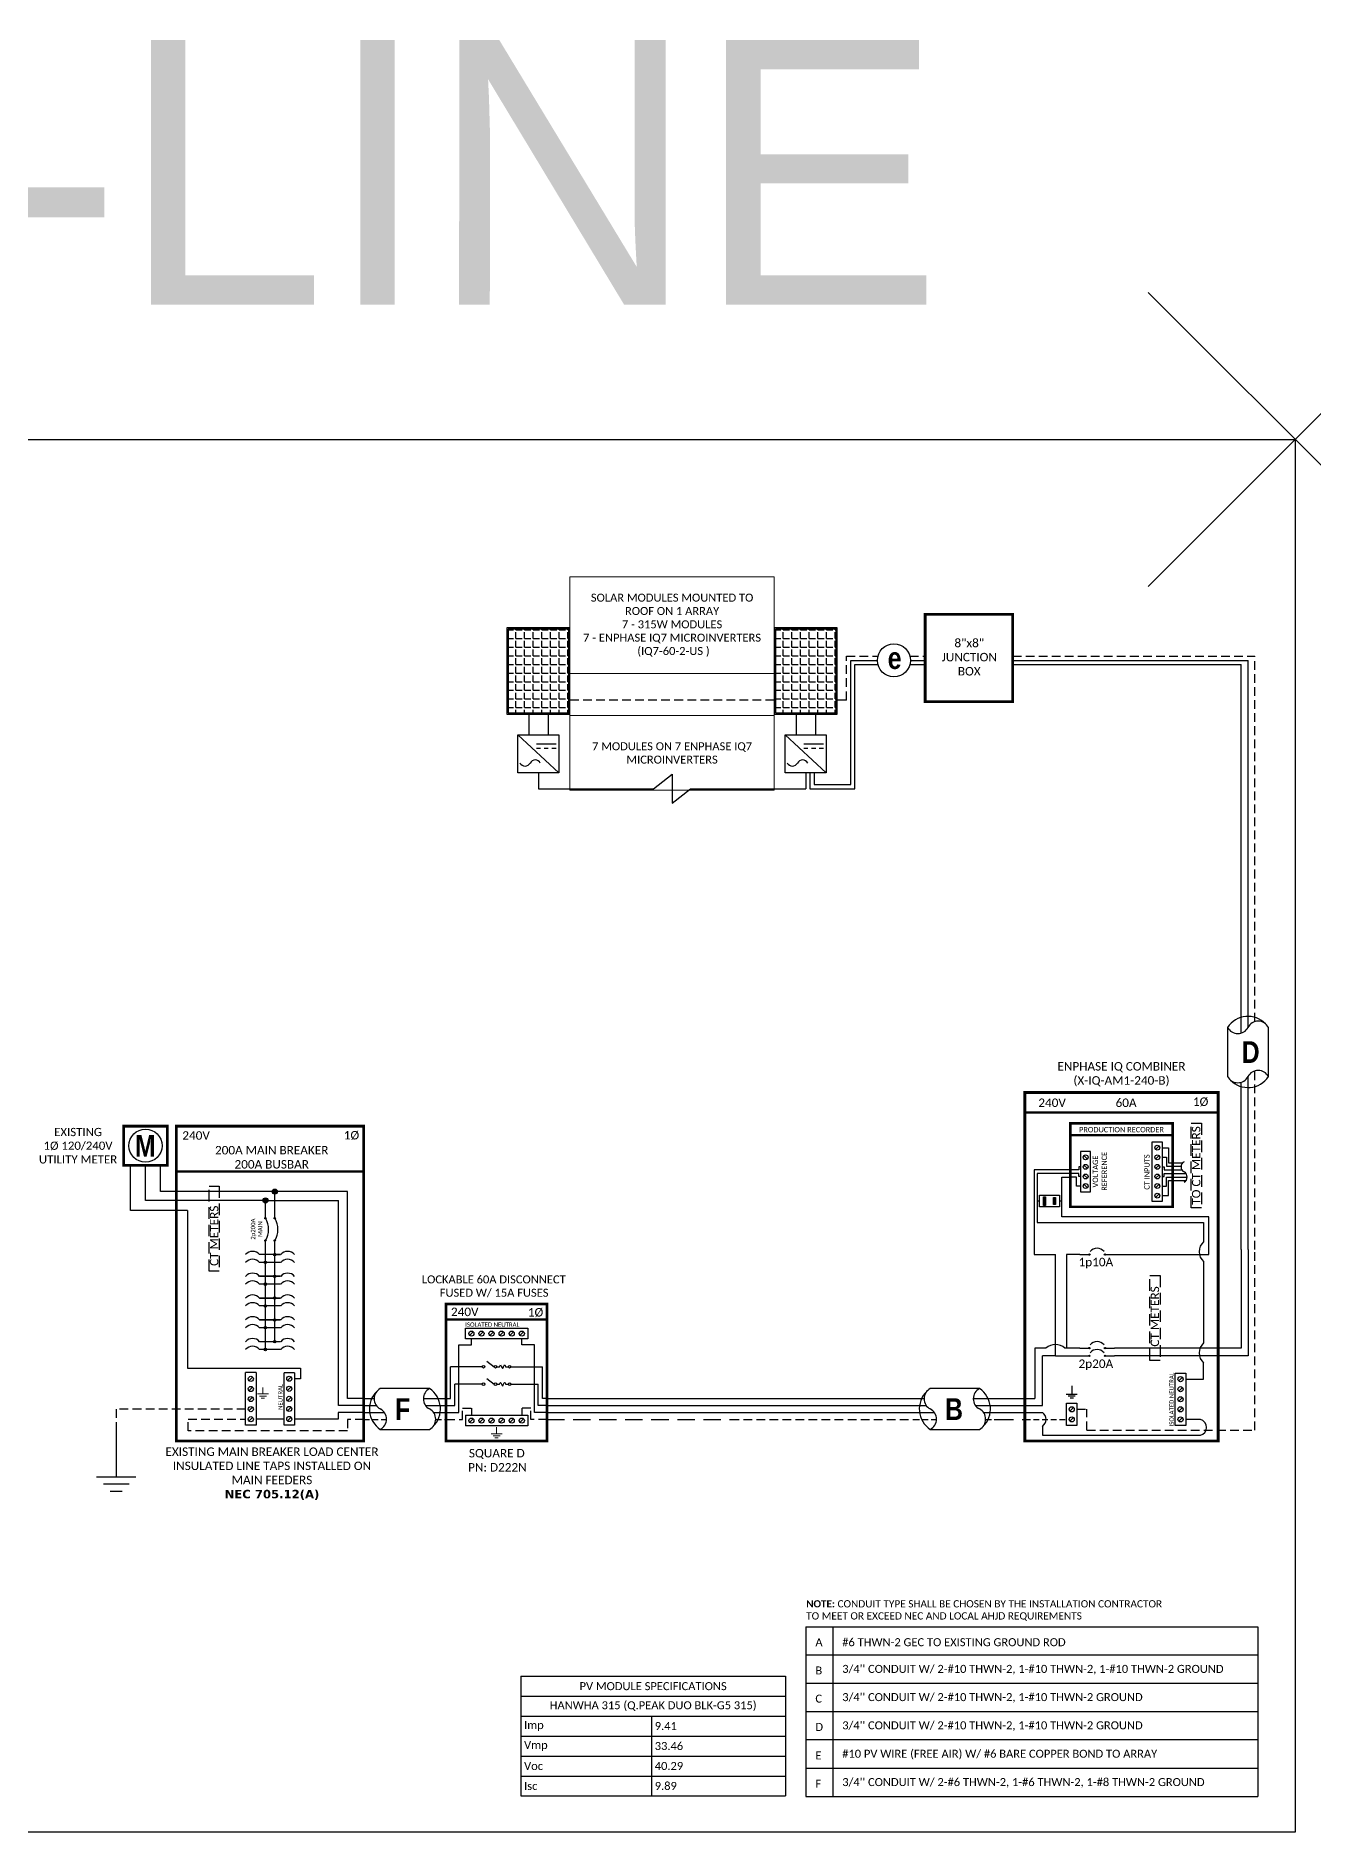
# Model space of a CAD drawing. Header units: feet. Extents: x -13431 to 10768, y 10829 to 29871.
# Drawn here: x 6408 to 6960, y 16895 to 17670 of the extents above; entities that cross this region are included whole.
import ezdxf

# ---------------------------------------------------------------- set-up
doc = ezdxf.new("R2010")
doc.units = ezdxf.units.FT
doc.header["$MEASUREMENT"] = 0
doc.linetypes.add('DASHED', pattern=[0.75, 0.5, -0.25])
doc.linetypes.add('HIDDEN', pattern=[0.375, 0.25, -0.125])
for name, color, linetype in [('E - MODULE', 7, 'Continuous'), ('ONE LINE BLOCKS', 7, 'Continuous'), ('TABLES', 7, 'Continuous'), ('TEXT', 7, 'Continuous'), ('Z - TITLEBLOCK TXT', 7, 'Continuous')]:
    doc.layers.add(name, color=color, linetype=linetype)
doc.layers.add('LOCKED (NO PRINT)', color=7, linetype='Continuous', plot=False)
doc.styles.add('ONE LINE TXT', font='techb___.ttf')
doc.styles.get("Standard").update_dxf_attribs({"font": 'CALIBRI.TTF'})
doc.styles.add('TITLE BBLOCK TEXT', font='ARIALUNI.TTF')

# ---------------------------------------------------------------- blocks, each defined once
blk = doc.blocks.new('*U249')
at = {"color": 7}
for p, q in [((-35.53, 9), (-31.05, 9)), ((-9.81, 9), (0, 9))]:
    blk.add_line(p, q, dxfattribs=at)
at = {"color": 7, "linetype": 'Continuous'}
for p, q in [((-7.14, 13.31), (-28.39, 13.31)), ((-28.39, -4.31), (-7.14, -4.31))]:
    blk.add_line(p, q, dxfattribs=at)
at = {"color": 10}
for p, q in [((-35.53, 6), (-30.11, 6)), ((-8.87, 6), (0, 6))]:
    blk.add_line(p, q, dxfattribs=at)
at = {"color": 253}
for p, q in [((-35.53, 3), (-26.66, 3)), ((-5.41, 3), (0, 3))]:
    blk.add_line(p, q, dxfattribs=at)
at = {"color": 92, "linetype": 'HIDDEN', "ltscale": 10}
for p, q in [((-4.48, 0), (0, 0)), ((-35.53, 0), (-25.72, 0))]:
    blk.add_line(p, q, dxfattribs=at)
at = {"color": 7, "linetype": 'Continuous'}
for centre, start, end in [((-22.54, 4.5), 133.97324, 236.42648), ((-12.99, 4.5), 313.97324, 56.42648)]:
    blk.add_arc(centre, 10.58, start, end, dxfattribs=at)
at = {"linetype": 'Continuous'}
for centre, start, end in [((-26.08, 8.91), 117.66392, 242.33608), ((-4.83, 8.91), 117.66392, 242.33608), ((-30.7, 0.09), 297.66392, 62.33608), ((-9.45, 0.09), 297.66392, 62.33608)]:
    blk.add_arc(centre, 4.98, start, end, dxfattribs=at)
blk = doc.blocks.new('*U251')
at = {"lineweight": 50}
blk.add_line((-43.61, 43.06), (0, 43.06), dxfattribs=at)
at = {"color": 1, "linetype": 'Continuous'}
for p, q in [((-35.27, 34.78), (-35.27, 39.32)), ((-35.27, 39.32), (-8.32, 39.32)), ((-8.32, 39.32), (-8.32, 34.78)), ((-8.32, 34.78), (-35.27, 34.78)), ((-26.07, 25.18), (-22.81, 22.74)), ((-26.07, 17.65), (-22.81, 15.2)), ((-21.73, 22.73), (-20.49, 22.73)), ((-17.94, 22.73), (-16.7, 22.73)), ((-21.73, 15.2), (-20.49, 15.2)), ((-17.94, 15.2), (-16.7, 15.2)), ((-35.27, 1.76), (-8.32, 1.76)), ((-35.27, 1.76), (-35.27, -2.78)), ((-8.32, 1.76), (-8.32, -2.78)), ((-8.32, -2.78), (-35.27, -2.78))]:
    blk.add_line(p, q, dxfattribs=at)
at = {"color": 253, "linetype": 'Continuous'}
for p, q in [((-38.16, 3), (-38.16, 32.17)), ((-38.16, 32.17), (-32.67, 32.17)), ((-32.67, 32.17), (-32.67, 34.78)), ((-10.92, 32.17), (-10.92, 34.78)), ((-5.43, 32.17), (-10.92, 32.17)), ((-5.43, 3), (-5.43, 32.17)), ((-43.61, 3), (-38.16, 3)), ((0, 3), (-5.43, 3))]:
    blk.add_line(p, q, dxfattribs=at)
at = {"color": 4, "linetype": 'Continuous'}
for p, q in [((-31.89, 37.83), (-33.46, 36.26)), ((-27.53, 37.83), (-29.11, 36.26)), ((-23.18, 37.83), (-24.76, 36.26)), ((-18.83, 37.83), (-20.41, 36.26)), ((-14.48, 37.83), (-16.06, 36.26)), ((-10.13, 37.83), (-11.7, 36.26)), ((-31.89, 0.28), (-33.46, -1.3)), ((-27.53, 0.28), (-29.11, -1.3)), ((-23.18, 0.28), (-24.76, -1.3)), ((-18.83, 0.28), (-20.41, -1.3)), ((-14.48, 0.28), (-16.06, -1.3)), ((-10.13, 0.28), (-11.7, -1.3))]:
    blk.add_line(p, q, dxfattribs=at)
at = {"color": 7, "linetype": 'Continuous'}
for p, q in [((-27.97, 22.73), (-41.66, 22.73)), ((-41.66, 9), (-41.66, 22.73)), ((-15.62, 22.73), (-1.93, 22.73)), ((-1.93, 9), (-1.93, 22.73))]:
    blk.add_line(p, q, dxfattribs=at)
at = {"color": 7}
for p, q in [((-43.61, 9), (-41.66, 9)), ((0, 9), (-1.93, 9))]:
    blk.add_line(p, q, dxfattribs=at)
at = {"color": 10, "linetype": 'Continuous'}
for p, q in [((-27.97, 15.2), (-39.8, 15.2)), ((-39.8, 6), (-39.8, 15.2)), ((-15.62, 15.2), (-3.79, 15.19)), ((-3.79, 6), (-3.79, 15.2)), ((-43.61, 6), (-39.8, 6)), ((0, 6), (-3.79, 6))]:
    blk.add_line(p, q, dxfattribs=at)
at = {"color": 92, "linetype": 'HIDDEN', "ltscale": 15}
for p, q in [((-43.61, 0), (-36.58, 0)), ((-36.58, 0), (-36.58, 4.9)), ((-36.58, 4.9), (-32.67, 4.9)), ((-32.67, 4.9), (-32.67, 1.76)), ((-7.01, 4.9), (-10.92, 4.9)), ((-10.92, 4.9), (-10.92, 1.76)), ((-7.01, 0), (-7.01, 4.9)), ((0, 0), (-7.01, 0))]:
    blk.add_line(p, q, dxfattribs=at)
at = {"lineweight": 50, "const_width": 1.19}
blk.add_lwpolyline([(-43.61, -9.34), (-43.61, 49.84), (0, 49.84), (0, -9.34)], close=True, dxfattribs=at)
at = {"color": 92, "linetype": 'Continuous', "lineweight": 5, "ltscale": 0.05, "flags": 128}
for points in [[(-24.14, -6.17), (-19.45, -6.17)], [(-20.27, -7.03), (-23.32, -7.03)], [(-21.8, -3.32), (-21.8, -6.17)], [(-21.08, -7.9), (-22.51, -7.9)]]:
    blk.add_lwpolyline(points, dxfattribs=at)
at = {"color": 4, "linetype": 'Continuous'}
for centre in [(-32.67, 37.05), (-28.32, 37.05), (-23.97, 37.05), (-19.62, 37.05), (-15.27, 37.05), (-10.92, 37.05), (-32.67, -0.51), (-28.32, -0.51), (-23.97, -0.51), (-19.62, -0.51), (-15.27, -0.51), (-10.92, -0.51)]:
    blk.add_circle(centre, 1.11, dxfattribs=at)
at = {"color": 1, "linetype": 'Continuous'}
for centre in [(-27.43, 22.73), (-22.27, 22.73), (-16.16, 22.73), (-27.43, 15.2), (-22.27, 15.2), (-16.16, 15.19)]:
    blk.add_circle(centre, 0.541, dxfattribs=at)
for points in [[(-20.49, 22.73), (-20.12, 23.49), (-19.22, 21.97), (-18.39, 23.49), (-17.94, 22.73)], [(-20.49, 15.2), (-20.12, 15.96), (-19.22, 14.43), (-18.39, 15.96), (-17.94, 15.2)]]:
    blk.add_spline(points, degree=3, dxfattribs=at)
at = {"color": 7}
blk.add_blockref('*U249', (-43.61, 0), dxfattribs=at)
at = {"color": 4, "linetype": 'Continuous'}
blk.add_text('ISOLATED NEUTRAL', height=1.8743, dxfattribs=at).set_placement((-35.32, 39.97))
at = {"color": 1}
for s, width, gutter_width, heights, insert, char_height, attachment_point in [('\\A1;\\pi4.81443;LOCKABLE 60A DISCONNECT \\P\\pi12.54963;FUSED W/ 15A FUSES', 71.8931, 92.23, [18.56], (-58.88, 62.16), 3.4544, 1), ('240V', 0.1481, 0.75, [0], (-35.55, 46.4), 3.658, 5), ('1Ø', 0.1481, 0.75, [0], (-4.98, 46.1), 3.658, 5), ('\\A1;\\pi5.59874,t23.88673;SQUARE D\\P\\pi5.24142,t23.52941;PN: D222N', 35.0816, 28.88, [13.54], (-39.35, -12.75), 3.6576, 1)]:
    blk.add_mtext_dynamic_manual_height_columns(s, width=width, gutter_width=gutter_width, heights=heights, dxfattribs=dict(at, insert=insert, char_height=char_height, attachment_point=attachment_point))
blk = doc.blocks.new('lineTapPanel')
at = {"linetype": 'Continuous'}
h = blk.add_hatch(color=254, dxfattribs=at)
h.dxf.hatch_style = 1
edge = h.paths.add_edge_path()
edge.add_arc((-42.47, 94.51), 1.11, 0, 360)
h = blk.add_hatch(color=254, dxfattribs=at)
h.dxf.hatch_style = 1
edge = h.paths.add_edge_path()
edge.add_arc((-38.44, 98.34), 1.11, 0, 360)
h = blk.add_hatch(color=1, dxfattribs=at)
h.dxf.hatch_style = 1
edge = h.paths.add_edge_path()
edge.add_arc((-42.47, 86.8), 0.291, 0, 360)
h = blk.add_hatch(color=1, dxfattribs=at)
h.dxf.hatch_style = 1
edge = h.paths.add_edge_path()
edge.add_arc((-38.44, 86.8), 0.291, 0, 360)
h = blk.add_hatch(color=1, dxfattribs=at)
h.dxf.hatch_style = 1
edge = h.paths.add_edge_path()
edge.add_arc((-42.47, 77.16), 0.291, 0, 360)
h = blk.add_hatch(color=1, dxfattribs=at)
h.dxf.hatch_style = 1
edge = h.paths.add_edge_path()
edge.add_arc((-38.44, 71.16), 0.528, 0, 360)
h = blk.add_hatch(color=1, dxfattribs=at)
h.dxf.hatch_style = 1
edge = h.paths.add_edge_path()
edge.add_arc((-38.44, 77.16), 0.291, 0, 360)
h = blk.add_hatch(color=1, dxfattribs=at)
h.dxf.hatch_style = 1
edge = h.paths.add_edge_path()
edge.add_arc((-42.47, 67.78), 0.528, 0, 360)
h = blk.add_hatch(color=1, dxfattribs=at)
h.dxf.hatch_style = 1
edge = h.paths.add_edge_path()
edge.add_arc((-38.44, 61.76), 0.528, 0, 360)
h = blk.add_hatch(color=1, dxfattribs=at)
h.dxf.hatch_style = 1
edge = h.paths.add_edge_path()
edge.add_arc((-42.47, 58.38), 0.528, 0, 360)
h = blk.add_hatch(color=1, dxfattribs=at)
h.dxf.hatch_style = 1
edge = h.paths.add_edge_path()
edge.add_arc((-42.47, 48.98), 0.528, 0, 360)
h = blk.add_hatch(color=1, dxfattribs=at)
h.dxf.hatch_style = 1
edge = h.paths.add_edge_path()
edge.add_arc((-38.44, 52.36), 0.528, 0, 360)
h = blk.add_hatch(color=1, dxfattribs=at)
h.dxf.hatch_style = 1
edge = h.paths.add_edge_path()
edge.add_arc((-42.47, 39.58), 0.528, 0, 360)
h = blk.add_hatch(color=1, dxfattribs=at)
h.dxf.hatch_style = 1
edge = h.paths.add_edge_path()
edge.add_arc((-38.44, 42.95), 0.528, 0, 360)
h = blk.add_hatch(color=1, dxfattribs=at)
h.dxf.hatch_style = 1
edge = h.paths.add_edge_path()
edge.add_arc((-38.44, 33.55), 0.528, 0, 360)
h = blk.add_hatch(color=1, dxfattribs=at)
h.dxf.hatch_style = 1
edge = h.paths.add_edge_path()
edge.add_arc((-42.47, 30.17), 0.528, 0, 360)
at = {"color": 253, "linetype": 'Continuous'}
for p, q in [((-100.73, 90.2), (-100.73, 109.7)), ((-76.04, 90.2), (-100.73, 90.2)), ((-76.04, 90.2), (-76.04, 22.16)), ((-76.04, 22.16), (-27.25, 22.16)), ((-27.25, 17.57), (-29.89, 17.57)), ((-27.25, 22.16), (-27.25, 17.57)), ((-11.01, 0.16), (-29.89, 0.16)), ((0, 3), (-11.01, 3)), ((-11.01, 3), (-11.01, 0.16))]:
    blk.add_line(p, q, dxfattribs=at)
at = {"color": 10, "linetype": 'Continuous'}
for p, q in [((-94.24, 94.51), (-94.24, 109.7)), ((-43.58, 94.51), (-94.24, 94.51)), ((-42.47, 87.09), (-42.47, 93.4)), ((-41.36, 94.51), (-10.98, 94.51)), ((-10.98, 6), (-10.98, 94.51)), ((-42.47, 30.17), (-42.47, 76.87)), ((-35.88, 67.78), (-45.04, 67.78)), ((-35.88, 58.38), (-45.04, 58.38)), ((-35.88, 48.98), (-45.04, 48.98)), ((-35.88, 39.58), (-45.04, 39.58)), ((-35.88, 30.17), (-45.04, 30.17)), ((0, 6), (-10.98, 6))]:
    blk.add_line(p, q, dxfattribs=at)
at = {"color": 7, "linetype": 'Continuous'}
for p, q in [((-87.75, 98.34), (-87.75, 109.7)), ((-39.56, 98.34), (-87.75, 98.34)), ((-38.44, 87.09), (-38.44, 97.23)), ((-6.96, 9), (-6.96, 98.34)), ((-35.88, 71.16), (-45.04, 71.16)), ((-38.44, 61.76), (-38.44, 76.87)), ((-38.44, 71.16), (-35.88, 71.16)), ((-45.04, 61.76), (-35.88, 61.76)), ((-35.88, 61.76), (-45.04, 61.76)), ((-38.44, 52.36), (-38.44, 61.76)), ((-45.04, 52.36), (-35.88, 52.36)), ((-35.88, 52.36), (-45.04, 52.36)), ((-38.44, 42.95), (-38.44, 52.36)), ((-45.04, 42.95), (-35.88, 42.95)), ((-35.88, 42.95), (-45.04, 42.95)), ((-38.44, 33.55), (-38.44, 42.95)), ((-35.88, 33.55), (-45.04, 33.55))]:
    blk.add_line(p, q, dxfattribs=at)
at = {"lineweight": 50}
blk.add_line((-80.92, 106.95), (0, 106.95), dxfattribs=at)
at = {"color": 7}
for p, q in [((-6.96, 98.34), (-37.33, 98.34)), ((0, 9), (-6.96, 9))]:
    blk.add_line(p, q, dxfattribs=at)
at = {"color": 1, "linetype": 'Continuous'}
for p, q in [((-51.03, -2.51), (-51.03, 20.23)), ((-46.49, 20.23), (-51.03, 20.23)), ((-46.49, 20.23), (-46.49, -2.51)), ((-34.43, -2.43), (-34.43, 20.16)), ((-29.89, 20.16), (-34.43, 20.16)), ((-29.89, 20.16), (-29.89, -2.43)), ((-46.49, -2.51), (-51.03, -2.51)), ((-29.89, -2.43), (-34.43, -2.43))]:
    blk.add_line(p, q, dxfattribs=at)
at = {"color": 4, "linetype": 'Continuous'}
for p, q in [((-47.97, 18.28), (-49.55, 16.71)), ((-31.37, 18.35), (-32.94, 16.78)), ((-47.97, 13.93), (-49.55, 12.36)), ((-47.97, 9.58), (-49.55, 8.01)), ((-31.37, 14), (-32.94, 12.43)), ((-31.37, 9.65), (-32.94, 8.08)), ((-47.97, 5.23), (-49.55, 3.66)), ((-47.97, 0.88), (-49.55, -0.69)), ((-31.37, 5.3), (-32.94, 3.73)), ((-31.37, 0.95), (-32.94, -0.62))]:
    blk.add_line(p, q, dxfattribs=at)
at = {"color": 92, "linetype": 'HIDDEN', "ltscale": 15}
for p, q in [((-51.03, 4.44), (-106.89, 4.44)), ((-106.89, 4.44), (-106.89, -4.87)), ((-75.84, -4.96), (-75.84, 0.09)), ((-75.84, 0.09), (-51.03, 0.09)), ((0, 0), (-6.96, 0)), ((-6.96, -4.96), (-75.84, -4.96)), ((-6.96, 0), (-6.96, -4.96))]:
    blk.add_line(p, q, dxfattribs=at)
at = {"color": 92, "linetype": 'Continuous', "ltscale": 15}
blk.add_line((-34.43, 0.09), (-46.49, 0.09), dxfattribs=at)
at = {"color": 92, "ltscale": 15}
blk.add_line((-106.89, -4.87), (-106.89, -24.84), dxfattribs=at)
at = {"lineweight": 50, "const_width": 1.19}
for points in [[(-103.67, 109.7), (-103.67, 126.59), (-84.82, 126.59), (-84.82, 109.7)], [(-80.92, -9.3), (-80.92, 126.59), (0, 126.59), (0, -9.3)]]:
    blk.add_lwpolyline(points, close=True, dxfattribs=at)
at = {"color": 92, "linetype": 'Continuous', "lineweight": 5, "ltscale": 0.05, "flags": 128}
for points in [[(-45.88, 10.97), (-41.2, 10.97)], [(-42.01, 10.1), (-45.07, 10.1)], [(-42.82, 9.23), (-44.25, 9.23)], [(-43.54, 13.81), (-43.54, 10.97)]]:
    blk.add_lwpolyline(points, dxfattribs=at)
at = {"color": 92, "linetype": 'Continuous', "ltscale": 4, "flags": 128}
for points in [[(-115.37, -24.84), (-98.41, -24.84)], [(-101.35, -27.98), (-112.43, -27.98)], [(-104.29, -31.12), (-109.49, -31.12)]]:
    blk.add_lwpolyline(points, dxfattribs=at)
at = {"linetype": 'Continuous'}
blk.add_circle((-94.24, 118.15), 7.15, dxfattribs=at)
at = {"color": 7, "linetype": 'Continuous'}
for centre in [(-42.47, 94.51), (-38.44, 98.34), (-38.44, 98.34)]:
    blk.add_circle(centre, 1.11, dxfattribs=at)
at = {"color": 1, "linetype": 'Continuous'}
for centre, radius in [((-42.47, 86.8), 0.291), ((-38.44, 86.8), 0.291), ((-42.47, 77.16), 0.291), ((-38.44, 71.16), 0.528), ((-38.44, 77.16), 0.291), ((-42.47, 67.78), 0.528), ((-38.44, 61.76), 0.528), ((-42.47, 58.38), 0.528), ((-42.47, 48.98), 0.528), ((-38.44, 52.36), 0.528), ((-42.47, 39.58), 0.528), ((-38.44, 42.95), 0.528), ((-38.44, 33.55), 0.528), ((-42.47, 30.17), 0.528)]:
    blk.add_circle(centre, radius, dxfattribs=at)
at = {"color": 4, "linetype": 'Continuous'}
for centre in [(-48.76, 17.49), (-32.16, 17.57), (-48.76, 13.14), (-48.76, 8.79), (-32.16, 13.21), (-32.16, 8.86), (-48.76, 4.44), (-48.76, 0.09), (-32.16, 4.51), (-32.16, 0.16)]:
    blk.add_circle(centre, 1.11, dxfattribs=at)
at = {"color": 1, "linetype": 'Continuous'}
for centre, radius, start, end in [((-50.14, 81.98), 9.06, 327.87082, 32.12918), ((-46.11, 81.98), 9.06, 327.87082, 32.12918), ((-48.03, 68.62), 3.93, 40.3392, 139.6608), ((-32.88, 68.62), 3.93, 40.3392, 139.6608), ((-48.03, 65.24), 3.93, 40.3392, 139.6608), ((-48.03, 59.21), 3.93, 40.3392, 139.6608), ((-32.88, 65.24), 3.93, 40.3392, 139.6608), ((-32.88, 59.21), 3.93, 40.3392, 139.6608), ((-48.03, 55.84), 3.93, 40.3392, 139.6608), ((-32.88, 55.84), 3.93, 40.3392, 139.6608), ((-48.03, 49.81), 3.93, 40.3392, 139.6608), ((-48.03, 46.43), 3.93, 40.3392, 139.6608), ((-32.88, 49.81), 3.93, 40.3392, 139.6608), ((-32.88, 46.43), 3.93, 40.3392, 139.6608), ((-48.03, 40.41), 3.93, 40.3392, 139.6608), ((-48.03, 37.03), 3.93, 40.3392, 139.6608), ((-32.88, 40.41), 3.93, 40.3392, 139.6608), ((-32.88, 37.03), 3.93, 40.3392, 139.6608), ((-48.03, 31.01), 3.93, 40.3392, 139.6608), ((-48.03, 27.63), 3.93, 40.3392, 139.6608), ((-32.88, 31.01), 3.93, 40.3392, 139.6608), ((-32.88, 27.63), 3.93, 40.3392, 139.6608)]:
    blk.add_arc(centre, radius, start, end, dxfattribs=at)
at = {"color": 253, "linetype": 'Continuous', "style": 'ONE LINE TXT'}
blk.add_text('M', height=9.38, dxfattribs=at).set_placement((-98.8, 113.43))
at = {"color": 4, "linetype": 'Continuous'}
blk.add_text('NEUTRAL', height=1.874, rotation=90, dxfattribs=at).set_placement((-35.08, 4.08))
at = {"color": 1, "attachment_point": 5}
for s, width, gutter_width, heights, insert, char_height in [('EXISTING\\P1Ø 120/240V UTILITY METER', 37.8067, 7.17, [0], (-123.35, 118.13), 3.5433), ('240V', 0.1481, 0.75, [0], (-72.39, 122.54), 3.658), ('1Ø', 0.1481, 0.75, [0], (-5.31, 122.54), 3.658), ('200A MAIN BREAKER\\P200A BUSBAR', 72.4998, 0.75, [0], (-39.75, 113.14), 3.6576), ('EXISTING MAIN BREAKER LOAD CENTER INSULATED LINE TAPS INSTALLED ON MAIN FEEDERS\\P{\\fVerdana|b1|i0|c0|p34;NEC 705.12(A)}', 98.9176, 7.17, [106.42], (-39.63, -23.42), 3.6576)]:
    blk.add_mtext_dynamic_manual_height_columns(s, width=width, gutter_width=gutter_width, heights=heights, dxfattribs=dict(at, insert=insert, char_height=char_height))
at = {"color": 4, "linetype": 'Continuous', "insert": (-46.25, 82.15), "char_height": 1.874, "attachment_point": 5, "rotation": 90}
blk.add_mtext_dynamic_manual_height_columns('2p200A\\PMAIN', width=0.1481, gutter_width=0.75, heights=[0], dxfattribs=at)
blk = doc.blocks.new('*U253')
at = {"color": 7}
blk.add_blockref('lineTapPanel', (0, 0), dxfattribs=at)
blk = doc.blocks.new('*U246')
at = {"color": 7}
blk.add_line((-79.14, 9), (0, 9), dxfattribs=at)
at = {"color": 10}
blk.add_line((-79.14, 6), (0, 6), dxfattribs=at)
at = {"color": 253}
blk.add_line((-79.14, 3), (0, 3), dxfattribs=at)
at = {"color": 92, "linetype": 'HIDDEN', "ltscale": 15}
blk.add_line((-79.14, 0), (0, 0), dxfattribs=at)
blk = doc.blocks.new('*T256')
at = {"color": 0, "lineweight": -2, "transparency": 16777216}
for p, q in [((0, 0), (114.19, 0)), ((0, 0), (0, -51.69)), ((114.19, 0), (114.19, -51.69)), ((0, -8.62), (114.19, -8.62)), ((0, -17.23), (114.19, -17.23)), ((56.41, -17.23), (56.41, -51.69)), ((0, -25.85), (114.19, -25.85)), ((0, -34.46), (114.19, -34.46)), ((0, -43.08), (114.19, -43.08)), ((0, -51.69), (114.19, -51.69))]:
    blk.add_line(p, q, dxfattribs=at)
at = {"color": 0, "linetype": 'Continuous', "transparency": 16777216, "char_height": 3.4544}
for s, insert, width, attachment_point in [('{\\fCalibri|b0|i0|c0;PV MODULE SPECIFICATIONS', (57.09, -4.31), 111.433, 5), ('{\\fCalibri|b0|i0|c0;HANWHA 315 (Q.PEAK DUO BLK-G5 315)', (57.09, -12.92), 111.433, 5), ('{\\fCalibri|b0|i0|c0;Imp', (1.38, -21.54), 53.6551, 4), ('{\\fCalibri|b0|i0|c0;9.41', (57.78, -21.54), 55.0254, 4), ('{\\fCalibri|b0|i0|c0;Vmp', (1.38, -30.15), 53.6551, 4), ('{\\fCalibri|b0|i0|c0;33.46', (57.78, -30.15), 55.0254, 4), ('{\\fCalibri|b0|i0|c0;Voc', (1.38, -38.77), 53.6551, 4), ('{\\fCalibri|b0|i0|c0;40.29', (57.78, -38.77), 55.0254, 4), ('{\\fCalibri|b0|i0|c0;Isc', (1.38, -47.39), 53.6551, 4), ('{\\fCalibri|b0|i0|c0;9.89', (57.78, -47.39), 55.0254, 4)]:
    blk.add_mtext(s, dxfattribs=dict(at, insert=insert, width=width, attachment_point=attachment_point))
blk = doc.blocks.new('*T257')
at = {"linetype": 'ByBlock', "lineweight": -2, "transparency": 16777216}
for p, q in [((0, 0), (195.1, 0)), ((0, 0), (0, -73.14)), ((11.58, 0), (11.58, -73.14)), ((195.1, 0), (195.1, -73.14)), ((0, -12.11), (195.1, -12.11)), ((0, -24.28), (195.1, -24.28)), ((0, -36.46), (195.1, -36.46)), ((0, -48.64), (195.1, -48.64)), ((0, -60.96), (195.1, -60.96)), ((0, -73.14), (195.1, -73.14))]:
    blk.add_line(p, q, dxfattribs=at)
at = {"color": 0, "linetype": 'Continuous', "transparency": 16777216, "char_height": 3.4544, "attachment_point": 7}
for s, insert, width in [('{\\fCalibri|b0|i0|c0;A', (4.06, -8.36), 3.4544), ('{\\fCalibri|b0|i0|c0;#6 THWN-2 GEC TO EXISTING GROUND ROD', (15.65, -8.36), 175.3856), ('{\\fCalibri|b0|i0|c0;B', (4.06, -20.53), 3.4544), ("{\\fCalibri|b0|i0|c0;3/4'' CONDUIT W/ 2-#10 THWN-2, 1-#10 THWN-2, 1-#10 THWN-2 GROUND", (15.65, -20.53), 175.3856), ('{\\fCalibri|b0|i0|c0;C', (4.06, -32.71), 3.4544), ("{\\fCalibri|b0|i0|c0;3/4'' CONDUIT W/ 2-#10 THWN-2, 1-#10 THWN-2 GROUND", (15.65, -32.71), 175.3856), ('{\\fCalibri|b0|i0|c0;D', (4.06, -44.89), 3.4544), ("{\\fCalibri|b0|i0|c0;3/4'' CONDUIT W/ 2-#10 THWN-2, 1-#10 THWN-2 GROUND", (15.65, -44.89), 175.3856), ('{\\fCalibri|b0|i0|c0;E', (4.06, -57.21), 3.4544), ('{\\fCalibri|b0|i0|c0;#10 PV WIRE (FREE AIR) W/ #6 BARE COPPER BOND TO ARRAY', (15.65, -57.21), 175.3856), ('{\\fCalibri|b0|i0|c0;F', (4.06, -69.39), 3.4544), ("{\\fCalibri|b0|i0|c0;3/4'' CONDUIT W/ 2-#6 THWN-2, 1-#6 THWN-2, 1-#8 THWN-2 GROUND", (15.65, -69.39), 175.3856)]:
    blk.add_mtext(s, dxfattribs=dict(at, insert=insert, width=width))
blk = doc.blocks.new('*U248')
at = {"color": 7}
blk.add_line((-79.14, 9), (0, 9), dxfattribs=at)
at = {"color": 10}
blk.add_line((-79.14, 6), (0, 6), dxfattribs=at)
at = {"color": 253}
blk.add_line((-79.14, 3), (0, 3), dxfattribs=at)
at = {"color": 92, "linetype": 'DASHED', "ltscale": 15}
blk.add_line((-79.14, 0), (0, 0), dxfattribs=at)
blk = doc.blocks.new('*T258')
at = {"layer": 'Defpoints', "color": 8, "linetype": 'ByBlock', "lineweight": 0, "transparency": 16777216}
for p, q in [((0, 0), (88.16, 0)), ((0, 0), (0, -92.16)), ((88.16, 0), (88.16, -92.16)), ((0, -41.77), (88.16, -41.77)), ((0, -59.94), (88.16, -59.94)), ((0, -92.16), (88.16, -92.16))]:
    blk.add_line(p, q, dxfattribs=at)
at = {"color": 0, "linetype": 'Continuous', "transparency": 16777216, "char_height": 3.4544, "width": 80.0359, "attachment_point": 5}
for s, insert in [('{\\fCalibri|b0|i0|c0;SOLAR MODULES MOUNTED TO ROOF ON 1 ARRAY^J7 - 315W MODULES^J7 - ENPHASE IQ7 MICROINVERTERS^J (IQ7-60-2-US )', (44.08, -20.89)), ('{\\fCalibri|b0|i0|c0;', (44.08, -50.86)), ('{\\fCalibri|b0|i0|c0;7 MODULES ON 7 ENPHASE IQ7 MICROINVERTERS', (44.08, -76.05))]:
    blk.add_mtext(s, dxfattribs=dict(at, insert=insert))
blk = doc.blocks.new('8x8box')
at = {"lineweight": 50, "const_width": 1.19}
blk.add_lwpolyline([(37.78, 0), (0, 0), (0, 37.78), (37.78, 37.78)], close=True, dxfattribs=at)
at = {"color": 1, "insert": (19.03, 19.26), "char_height": 3.6576, "attachment_point": 5}
blk.add_mtext_dynamic_manual_height_columns('8"x8"  JUNCTION BOX ', width=0.4767, gutter_width=7.17, heights=[0], dxfattribs=at)

msp = doc.modelspace()

# ---------------------------------------------------------------- hatches: boundary and pattern name
at = {"linetype": 'Continuous'}
h = msp.add_hatch(dxfattribs=at)
h.set_pattern_fill('ANGLE', color=256, scale=13.54666)
h.set_pattern_definition([(0, (6675.2457, 5395.6335), (0, 3.7253315), [2.709332, -1.0159995]), (90, (6675.2457, 5395.6335), (-3.7253315, 2e-16), [2.709332, -1.0159995])])
h.paths.add_polyline_path([(6612.23, 17413.93), (6612.23, 17377.75), (6638.47, 17377.75), (6638.47, 17413.93)])
h = msp.add_hatch(dxfattribs=at)
h.set_pattern_fill('ANGLE', color=256, scale=13.54666)
h.set_pattern_definition([(0, (6790.6655, 5395.6335), (0, 3.7253315), [2.709332, -1.0159995]), (90, (6790.6655, 5395.6335), (-3.7253315, 2e-16), [2.709332, -1.0159995])])
h.paths.add_polyline_path([(6727.65, 17413.93), (6727.65, 17377.75), (6753.89, 17377.75), (6753.89, 17413.93)])
h = msp.add_hatch(color=1)
h.dxf.hatch_style = 1
h.paths.add_polyline_path([(6847.75, 17168.57), (6848.52, 17168.57), (6848.52, 17165.49), (6847.75, 17165.49)])
h.paths.add_polyline_path([(6843.47, 17168.89), (6844.24, 17168.89), (6844.24, 17165.16), (6843.47, 17165.16)])
at = {"layer": 'ONE LINE BLOCKS', "linetype": 'Continuous'}
h = msp.add_hatch(color=1, dxfattribs=at)
h.dxf.hatch_style = 1
edge = h.paths.add_edge_path()
edge.add_arc((6863.23, 17143.88), 0.291, 0, 360)
h = msp.add_hatch(color=1, dxfattribs=at)
h.dxf.hatch_style = 1
edge = h.paths.add_edge_path()
edge.add_arc((6869.91, 17143.88), 0.291, 0, 360)
h = msp.add_hatch(color=1, dxfattribs=at)
h.dxf.hatch_style = 1
edge = h.paths.add_edge_path()
edge.add_arc((6863.23, 17103.58), 0.291, 0, 360)
h = msp.add_hatch(color=1, dxfattribs=at)
h.dxf.hatch_style = 1
edge = h.paths.add_edge_path()
edge.add_arc((6869.91, 17103.58), 0.291, 0, 360)
h = msp.add_hatch(color=1, dxfattribs=at)
h.dxf.hatch_style = 1
edge = h.paths.add_edge_path()
edge.add_arc((6863.23, 17100.2), 0.291, 0, 360)
h = msp.add_hatch(color=1, dxfattribs=at)
h.dxf.hatch_style = 1
edge = h.paths.add_edge_path()
edge.add_arc((6869.91, 17100.2), 0.291, 0, 360)

# ---------------------------------------------------------------- linework, layer by layer
at = {"color": 92, "linetype": 'HIDDEN', "ltscale": 15}
for p, q in [((6758.37, 17383.29), (6758.37, 17402.23)), ((6758.37, 17402.23), (6771.94, 17402.23)), ((6785.75, 17402.23), (6792.33, 17402.23)), ((6830.12, 17402.23), (6934.7, 17402.23)), ((6934.7, 17244.44), (6934.7, 17402.23)), ((6758.37, 17383.29), (6754.4, 17383.29)), ((6934.7, 17146.13), (6934.7, 17223.2))]:
    msp.add_line(p, q, dxfattribs=at)
at = {"color": 10, "linetype": 'Continuous'}
for p, q in [((6760.17, 17346.82), (6760.17, 17400.42)), ((6760.17, 17400.42), (6771.7, 17400.42)), ((6785.98, 17400.42), (6792.33, 17400.42)), ((6830.12, 17400.42), (6931.7, 17400.42)), ((6744.38, 17346.82), (6760.17, 17346.82)), ((6848.54, 17129.32), (6848.54, 17143.88)), ((6931.7, 17146.13), (6931.7, 17100.2)), ((6848.54, 17114.76), (6848.54, 17129.32)), ((6848.54, 17100.2), (6848.54, 17114.76)), ((6848.54, 17100.2), (6842.98, 17100.2)), ((6842.98, 17078.76), (6842.98, 17100.2)), ((6848.54, 17100.2), (6859.03, 17100.2)), ((6931.7, 17100.2), (6874.1, 17100.2))]:
    msp.add_line(p, q, dxfattribs=at)
at = {"linetype": 'Continuous'}
for p, q in [((6761.98, 17345.02), (6761.98, 17398.62)), ((6761.98, 17398.62), (6771.94, 17398.62)), ((6785.75, 17398.62), (6792.33, 17398.62)), ((6830.12, 17398.62), (6928.7, 17398.62)), ((6621.2, 17377.24), (6621.2, 17368.23)), ((6629.51, 17377.24), (6629.51, 17368.23)), ((6736.62, 17377.24), (6736.62, 17368.23)), ((6744.93, 17377.24), (6744.93, 17368.23)), ((6616.53, 17368.23), (6634.18, 17368.23)), ((6616.53, 17368.23), (6634.18, 17351.84)), ((6616.53, 17351.84), (6616.53, 17368.23)), ((6634.18, 17368.23), (6634.18, 17351.84)), ((6731.95, 17368.23), (6749.6, 17368.23)), ((6731.95, 17351.84), (6731.95, 17368.23)), ((6731.95, 17368.23), (6749.6, 17351.84)), ((6749.6, 17368.23), (6749.6, 17351.84)), ((6634.18, 17351.84), (6616.53, 17351.84)), ((6749.6, 17351.84), (6731.95, 17351.84)), ((6742.58, 17345.02), (6761.98, 17345.02))]:
    msp.add_line(p, q, dxfattribs=at)
at = {"color": 7}
for p, q in [((6928.7, 17239.52), (6928.7, 17398.62)), ((6928.7, 17146.13), (6928.7, 17218.27)), ((6822.91, 17081.76), (6835.33, 17081.76)), ((6835.33, 17081.76), (6839.69, 17081.76))]:
    msp.add_line(p, q, dxfattribs=at)
at = {"color": 10}
for p, q in [((6931.7, 17241.98), (6931.7, 17400.42)), ((6931.7, 17146.13), (6931.7, 17220.74)), ((6822.91, 17078.76), (6835.33, 17078.76)), ((6835.33, 17078.76), (6842.98, 17078.76))]:
    msp.add_line(p, q, dxfattribs=at)
at = {"color": 7, "linetype": 'Continuous'}
for p, q in [((6632.95, 17364.24), (6624.56, 17364.24)), ((6626.31, 17362.42), (6624.56, 17362.42)), ((6629.63, 17362.42), (6627.88, 17362.42)), ((6632.95, 17362.42), (6631.2, 17362.42)), ((6748.37, 17364.24), (6739.98, 17364.24)), ((6741.73, 17362.42), (6739.98, 17362.42)), ((6745.05, 17362.42), (6743.3, 17362.42)), ((6748.37, 17362.42), (6746.62, 17362.42)), ((6675.11, 17345.02), (6683.06, 17351.28)), ((6683.06, 17351.28), (6683.06, 17338.75)), ((6683.06, 17338.75), (6691.02, 17345.02)), ((6922.88, 17241.98), (6922.88, 17220.74)), ((6940.51, 17220.74), (6940.51, 17241.98)), ((6851.31, 17167.03), (6851.31, 17177.38)), ((6851.31, 17167.03), (6850.25, 17167.03)), ((6851.31, 17160.23), (6851.31, 17167.03)), ((6914.84, 17160.23), (6851.31, 17160.23)), ((6914.84, 17143.88), (6914.84, 17160.23)), ((6853.38, 17143.88), (6853.38, 17118.14)), ((6859.03, 17143.88), (6853.38, 17143.88)), ((6874.1, 17143.88), (6914.84, 17143.88)), ((6928.7, 17146.13), (6928.7, 17103.58)), ((6853.38, 17118.14), (6853.38, 17103.58)), ((6844.42, 17103.58), (6839.69, 17103.58)), ((6839.69, 17103.58), (6839.69, 17081.76)), ((6859.03, 17103.58), (6852.66, 17103.58)), ((6928.7, 17103.58), (6874.1, 17103.58))]:
    msp.add_line(p, q, dxfattribs=at)
at = {"color": 253, "linetype": 'Continuous'}
for p, q in [((6841.74, 17167.03), (6840.68, 17167.03)), ((6912.55, 17140.88), (6912.55, 17105.75))]:
    msp.add_line(p, q, dxfattribs=at)
at = {"color": 253}
for p, q in [((6822.91, 17075.76), (6835.33, 17075.76)), ((6835.33, 17075.76), (6842.98, 17075.76)), ((6911.16, 17072.76), (6904.84, 17072.76)), ((6842.98, 17069.76), (6842.98, 17065.9)), ((6842.98, 17065.9), (6911.16, 17065.9))]:
    msp.add_line(p, q, dxfattribs=at)
at = {"color": 92, "linetype": 'DASHED', "ltscale": 15}
msp.add_line((6822.91, 17072.76), (6835.33, 17072.76), dxfattribs=at)
at = {"color": 92, "linetype": 'HIDDEN', "ltscale": 10}
msp.add_line((6835.33, 17072.76), (6853.33, 17072.76), dxfattribs=at)
at = {"linetype": 'Continuous', "flags": 128}
for points in [[(6611.73, 17414.44), (6611.73, 17377.24), (6638.98, 17377.24), (6638.98, 17414.44), (6611.73, 17414.44)], [(6727.15, 17414.44), (6727.15, 17377.24), (6754.4, 17377.24), (6754.4, 17414.44), (6727.15, 17414.44)], [(6625.35, 17351.84), (6625.35, 17345.02)], [(6625.35, 17345.02), (6675.11, 17345.02)], [(6691.02, 17345.02), (6740.77, 17345.02)], [(6740.77, 17351.84), (6740.77, 17345.02)], [(6742.58, 17351.84), (6742.58, 17345.02)], [(6894.7, 17190.05), (6897.38, 17190.05), (6897.38, 17183.57), (6903.53, 17183.57)], [(6894.7, 17185.91), (6896.44, 17185.91), (6896.44, 17182.02), (6902.8, 17182.02)], [(6894.7, 17181.77), (6895.49, 17181.77), (6895.49, 17180.48), (6903.16, 17180.48)], [(6859.43, 17173.49), (6857.7, 17173.49), (6857.7, 17177.38), (6855, 17177.38)], [(6894.7, 17177.63), (6895.49, 17177.63), (6895.49, 17178.93), (6904.92, 17178.93)], [(6894.7, 17173.49), (6896.44, 17173.49), (6896.44, 17177.38), (6905.45, 17177.38)], [(6894.7, 17169.35), (6897.38, 17169.35), (6897.38, 17175.83), (6904.9, 17175.83)]]:
    msp.add_lwpolyline(points, dxfattribs=at)
for points in [[(6612.23, 17413.93), (6612.23, 17377.75), (6638.47, 17377.75), (6638.47, 17413.93)], [(6727.65, 17413.93), (6727.65, 17377.75), (6753.89, 17377.75), (6753.89, 17413.93)]]:
    msp.add_lwpolyline(points, close=True, dxfattribs=at)
at = {"color": 92, "linetype": 'HIDDEN', "ltscale": 15, "flags": 128}
msp.add_lwpolyline([(6727.15, 17383.29), (6638.98, 17383.29)], dxfattribs=at)
at = {"color": 10, "linetype": 'Continuous', "flags": 128}
msp.add_lwpolyline([(6744.38, 17351.84), (6744.38, 17346.82)], dxfattribs=at)
at = {"color": 1, "flags": 128}
for points in [[(6859.43, 17181.77), (6858.64, 17181.77), (6858.64, 17180.48), (6855, 17180.48)], [(6855, 17180.48), (6839.41, 17180.48), (6839.41, 17143.89), (6848.54, 17143.88)]]:
    msp.add_lwpolyline(points, dxfattribs=at)
at = {"color": 253, "linetype": 'Continuous', "flags": 128}
for points in [[(6855, 17178.93), (6840.68, 17178.93), (6840.68, 17157.77), (6912.55, 17157.77), (6912.55, 17149.43)], [(6859.43, 17177.63), (6858.64, 17177.63), (6858.64, 17178.93), (6855, 17178.93)], [(6904.84, 17090.16), (6912.55, 17090.16), (6912.55, 17097.19)]]:
    msp.add_lwpolyline(points, dxfattribs=at)
at = {"color": 7, "linetype": 'Continuous', "flags": 128}
msp.add_lwpolyline([(6851.31, 17177.38), (6855, 17177.38)], dxfattribs=at)
at = {"color": 1}
for points in [[(6841.74, 17169.55), (6850.25, 17169.55), (6850.25, 17164.5), (6841.74, 17164.5)], [(6843.47, 17168.89), (6844.24, 17168.89), (6844.24, 17165.16), (6843.47, 17165.16)], [(6847.75, 17168.57), (6848.52, 17168.57), (6848.52, 17165.49), (6847.75, 17165.49)]]:
    msp.add_lwpolyline(points, close=True, dxfattribs=at)
at = {"color": 7, "linetype": 'Continuous'}
msp.add_circle((6778.84, 17400.42), 7.14, dxfattribs=at)
at = {"linetype": 'Continuous'}
for centre, radius, start, end in [((6619.6, 17357.24), 2.48, 207.66392, 332.33608), ((6623.98, 17354.94), 2.48, 27.66392, 152.33608), ((6735.01, 17357.24), 2.48, 207.66392, 332.33608), ((6739.4, 17354.94), 2.48, 27.66392, 152.33608), ((6936.1, 17239.67), 4.98, 27.66392, 152.33608), ((6927.29, 17244.29), 4.98, 207.66392, 332.33608), ((6927.29, 17223.05), 4.98, 207.66392, 332.33608), ((6936.1, 17218.43), 4.98, 27.66392, 152.33608), ((6905.27, 17181.79), 2.49, 117.66392, 242.33608), ((6902.96, 17177.39), 2.49, 297.66392, 62.33608)]:
    msp.add_arc(centre, radius, start, end, dxfattribs=at)
at = {"color": 7, "linetype": 'Continuous'}
for centre, radius, start, end in [((6931.7, 17236.13), 10.58, 43.97324, 146.42648), ((6931.7, 17226.59), 10.58, 223.97324, 326.42648), ((6848.54, 17098.75), 6.35, 49.5295, 130.4705)]:
    msp.add_arc(centre, radius, start, end, dxfattribs=at)
at = {"color": 253, "linetype": 'Continuous'}
for centre in [(6916.13, 17145.15), (6916.13, 17101.47)]:
    msp.add_arc(centre, 5.58, 129.92155, 230.07845, dxfattribs=at)
at = {"color": 253}
for centre, radius, start, end in [((6840.78, 17072.76), 3.72, 306.25423, 53.74577), ((6910.24, 17069.33), 3.55, 285.10043, 74.89957)]:
    msp.add_arc(centre, radius, start, end, dxfattribs=at)
at = {"layer": 'E - MODULE', "color": 10, "linetype": 'DASHED', "ltscale": 10}
for points in [[(6907.17, 17164.07), (6907.17, 17200.67), (6911.61, 17200.67), (6911.61, 17164.07)], [(6483.15, 17136.81), (6483.15, 17173.41), (6487.59, 17173.41), (6487.59, 17136.81)], [(6889.28, 17098.24), (6889.28, 17134.84), (6893.72, 17134.84), (6893.72, 17098.24)]]:
    msp.add_lwpolyline(points, close=True, dxfattribs=at)
at = {"layer": 'LOCKED (NO PRINT)', "color": 2}
for p, q in [((7015.55, 17559.27), (6888.59, 17432.31)), ((7015.55, 17432.31), (6888.59, 17559.27))]:
    msp.add_line(p, q, dxfattribs=at)
at = {"layer": 'LOCKED (NO PRINT)'}
msp.add_lwpolyline([(6130.22, 17495.79), (6952.07, 17495.79), (6952.07, 16894.63), (6130.22, 16894.63)], close=True, dxfattribs=at)
at = {"layer": 'ONE LINE BLOCKS', "lineweight": 50}
for p, q in [((6835.33, 17205.18), (6918.8, 17205.18)), ((6855, 17195.39), (6899.13, 17195.39))]:
    msp.add_line(p, q, dxfattribs=at)
for points, const_width in [([(6835.33, 17063.42), (6835.33, 17213.88), (6918.8, 17213.88), (6918.8, 17063.42)], 1.19), ([(6899.13, 17164.52), (6899.13, 17200.51), (6855, 17200.51), (6855, 17164.52)], 1.13)]:
    msp.add_lwpolyline(points, close=True, dxfattribs=dict(at, const_width=const_width))
at = {"layer": 'TEXT', "color": 92, "linetype": 'HIDDEN', "ltscale": 15}
for p, q in [((6934.7, 17068.06), (6934.7, 17146.13)), ((6857.86, 17077.11), (6862.06, 17077.11)), ((6862.06, 17068.06), (6862.06, 17077.11)), ((6862.06, 17068.06), (6934.7, 17068.06))]:
    msp.add_line(p, q, dxfattribs=at)
at = {"layer": 'TEXT', "color": 92, "flags": 128}
for points in [[(6853.25, 17083.72), (6857.94, 17083.72)], [(6857.13, 17082.86), (6854.07, 17082.86)], [(6856.31, 17081.99), (6854.88, 17081.99)], [(6855.6, 17087.23), (6855.6, 17083.72)]]:
    msp.add_lwpolyline(points, dxfattribs=at)
at = {"layer": 'Z - TITLEBLOCK TXT', "color": 1, "linetype": 'Continuous'}
for p, q in [((6890.38, 17192.52), (6894.7, 17192.52)), ((6890.38, 17166.88), (6890.38, 17192.52)), ((6894.7, 17192.52), (6894.7, 17166.88)), ((6863.75, 17188.38), (6859.43, 17188.38)), ((6859.43, 17188.38), (6859.43, 17171.02)), ((6863.75, 17171.02), (6863.75, 17188.38)), ((6859.43, 17171.02), (6863.75, 17171.02)), ((6894.7, 17166.88), (6890.38, 17166.88)), ((6900.3, 17070.16), (6900.3, 17092.76)), ((6900.3, 17092.76), (6904.84, 17092.76)), ((6904.84, 17092.76), (6904.84, 17070.16)), ((6853.33, 17070.16), (6853.33, 17079.71)), ((6853.33, 17079.71), (6857.86, 17079.71)), ((6857.86, 17079.71), (6857.86, 17070.16)), ((6857.86, 17070.16), (6853.33, 17070.16)), ((6904.84, 17070.16), (6900.3, 17070.16))]:
    msp.add_line(p, q, dxfattribs=at)
at = {"layer": 'Z - TITLEBLOCK TXT', "color": 4, "linetype": 'Continuous'}
for p, q in [((6891.79, 17189.3), (6893.29, 17190.8)), ((6862.34, 17185.16), (6860.84, 17186.66)), ((6862.34, 17181.02), (6860.84, 17182.52)), ((6891.79, 17185.16), (6893.29, 17186.66)), ((6891.79, 17181.02), (6893.29, 17182.52)), ((6862.34, 17176.88), (6860.84, 17178.38)), ((6862.34, 17172.75), (6860.84, 17174.24)), ((6891.79, 17176.88), (6893.29, 17178.38)), ((6891.79, 17172.75), (6893.29, 17174.24)), ((6891.79, 17168.61), (6893.29, 17170.1)), ((6903.36, 17090.95), (6901.78, 17089.37)), ((6903.36, 17086.6), (6901.78, 17085.02)), ((6903.36, 17082.25), (6901.78, 17080.67)), ((6856.38, 17077.9), (6854.81, 17076.32)), ((6856.38, 17073.54), (6854.81, 17071.97)), ((6903.36, 17077.9), (6901.78, 17076.32)), ((6903.36, 17073.54), (6901.78, 17071.97))]:
    msp.add_line(p, q, dxfattribs=at)
at = {"layer": 'Z - TITLEBLOCK TXT', "color": 1, "linetype": 'Continuous', "flags": 128}
for points in [[(6859.03, 17143.88), (6863.23, 17143.88)], [(6859.03, 17143.88), (6863.23, 17143.88)], [(6869.91, 17143.88), (6874.1, 17143.88)], [(6859.03, 17103.58), (6863.23, 17103.58)], [(6859.03, 17103.58), (6863.23, 17103.58)], [(6859.03, 17100.2), (6863.23, 17100.2)], [(6859.03, 17100.2), (6863.23, 17100.2)], [(6869.91, 17103.58), (6874.1, 17103.58)], [(6869.91, 17100.2), (6874.1, 17100.2)]]:
    msp.add_lwpolyline(points, dxfattribs=at)
at = {"layer": 'Z - TITLEBLOCK TXT', "color": 4, "linetype": 'Continuous'}
for centre, radius in [((6892.54, 17190.05), 1.06), ((6861.59, 17185.91), 1.06), ((6861.59, 17181.77), 1.06), ((6892.54, 17185.91), 1.06), ((6892.54, 17181.77), 1.06), ((6861.59, 17177.63), 1.06), ((6861.59, 17173.49), 1.06), ((6892.54, 17177.63), 1.06), ((6892.54, 17173.49), 1.06), ((6892.54, 17169.35), 1.06), ((6902.57, 17090.16), 1.11), ((6902.57, 17085.81), 1.11), ((6902.57, 17081.46), 1.11), ((6855.6, 17077.11), 1.11), ((6855.6, 17072.76), 1.11), ((6902.57, 17077.11), 1.11), ((6902.57, 17072.76), 1.11)]:
    msp.add_circle(centre, radius, dxfattribs=at)
at = {"layer": 'Z - TITLEBLOCK TXT', "color": 1, "linetype": 'Continuous'}
for centre in [(6863.23, 17143.88), (6869.91, 17143.88), (6863.23, 17103.58), (6869.91, 17103.58), (6863.23, 17100.2), (6869.91, 17100.2)]:
    msp.add_circle(centre, 0.291, dxfattribs=at)
for centre in [(6866.57, 17142.69), (6866.57, 17102.39), (6866.57, 17099.01)]:
    msp.add_arc(centre, 3.93, 40.3392, 139.6608, dxfattribs=at)

# ---------------------------------------------------------------- block references
for name, p in [('*T258', (6638.98, 17436.48)), ('*T257', (6740.87, 16983.18)), ('*T256', (6617.79, 16961.91))]:
    msp.add_blockref(name, p)
at = {"color": 7}
for name, p in [('8x8box', (6792.33, 17382.53)), ('*U253', (6549.96, 17072.76)), ('*U251', (6629.1, 17072.76)), ('*U248', (6708.24, 17072.76)), ('*U246', (6787.38, 17072.76)), ('*U249', (6822.91, 17072.76))]:
    msp.add_blockref(name, p, dxfattribs=at)

# ---------------------------------------------------------------- texts
at = {"color": 1, "linetype": 'Continuous', "char_height": 9.3833, "attachment_point": 1, "style": 'ONE LINE TXT'}
for s, insert in [('{\\W1;\\C256;e}', (6776.14, 17406.08)), ('{\\W1;\\C256;D}', (6928.95, 17236.02)), ('{\\W1;\\C256;F}', (6563.47, 17081.89)), ('{\\W1;\\C256;B}', (6800.89, 17081.89))]:
    msp.add_mtext_dynamic_manual_height_columns(s, width=0.1385, gutter_width=2.13, heights=[0], dxfattribs=dict(at, insert=insert))
at = {"color": 1, "attachment_point": 5, "rotation": 90}
for s, width, insert, char_height in [('TO CT METERS', 50.8271, (6909.33, 17182.37), 3.6576), (' CT METERS', 27.4517, (6485.37, 17151.38), 3.658), (' CT METERS', 27.4517, (6891.5, 17116.54), 3.658)]:
    msp.add_mtext_dynamic_manual_height_columns(s, width=width, gutter_width=7.17, heights=[0], dxfattribs=dict(at, insert=insert, char_height=char_height))
at = {"color": 10, "insert": (6740.96, 16994.72), "char_height": 3.10896, "attachment_point": 1}
msp.add_mtext_dynamic_manual_height_columns('\\A1;{\\fCalibri|b1|i0|c0|p34;NOTE:} {\\A0;\\H1.0052x;CONDUIT TYPE SHALL BE CHOSEN BY THE INSTALLATION CONTRACTOR\\PTO MEET OR EXCEED NEC AND LOCAL AHJD REQUIREMENTS}', width=164.3528, gutter_width=0, heights=[9.89], dxfattribs=at)
at = {"layer": 'LOCKED (NO PRINT)', "color": 7, "style": 'TITLE BBLOCK TEXT'}
msp.add_text('3-LINE', height=114.235, rotation=359.98856, dxfattribs=at).set_placement((6303.09, 17554.02))
at = {"layer": 'TABLES', "color": 1, "linetype": 'Continuous'}
for s, p in [('1p10A', (6858.54, 17138.85)), ('2p20A', (6858.54, 17094.97))]:
    msp.add_text(s, height=3.658, dxfattribs=at).set_placement(p)
at = {"layer": 'TABLES', "color": 4, "linetype": 'Continuous'}
msp.add_text('ISOLATED NEUTRAL', height=1.8743, rotation=90, dxfattribs=at).set_placement((6899.64, 17069.7))
at = {"layer": 'TEXT', "color": 1}
msp.add_text('CT INPUTS ', height=2.304, rotation=90, dxfattribs=at).set_placement((6889.21, 17171.9))
at = {"layer": 'TEXT', "color": 1, "attachment_point": 5}
for s, width, gutter_width, insert, char_height in [('ENPHASE IQ COMBINER\\P(X-IQ-AM1-240-B)', 62.3984, 7.17, (6877.07, 17221.73), 3.6576), ('240V', 0.1481, 0.75, (6847.12, 17209.43), 3.658), ('60A', 0.1481, 0.75, (6879.06, 17209.43), 3.658), ('1Ø', 0.1481, 0.75, (6911.24, 17209.76), 3.658), ('PRODUCTION RECORDER', 50.8271, 7.17, (6877.07, 17197.83), 2.3043)]:
    msp.add_mtext_dynamic_manual_height_columns(s, width=width, gutter_width=gutter_width, heights=[0], dxfattribs=dict(at, insert=insert, char_height=char_height))
at = {"layer": 'TEXT', "color": 1, "insert": (6864.64, 17178.53), "char_height": 2.3043, "width": 2.361, "attachment_point": 1, "rotation": 90}
msp.add_mtext('\\pi-5.65437;VOLTAGE\\P\\pi-7.06087;REFERENCE', dxfattribs=at)

doc.saveas('drawing.dxf')
